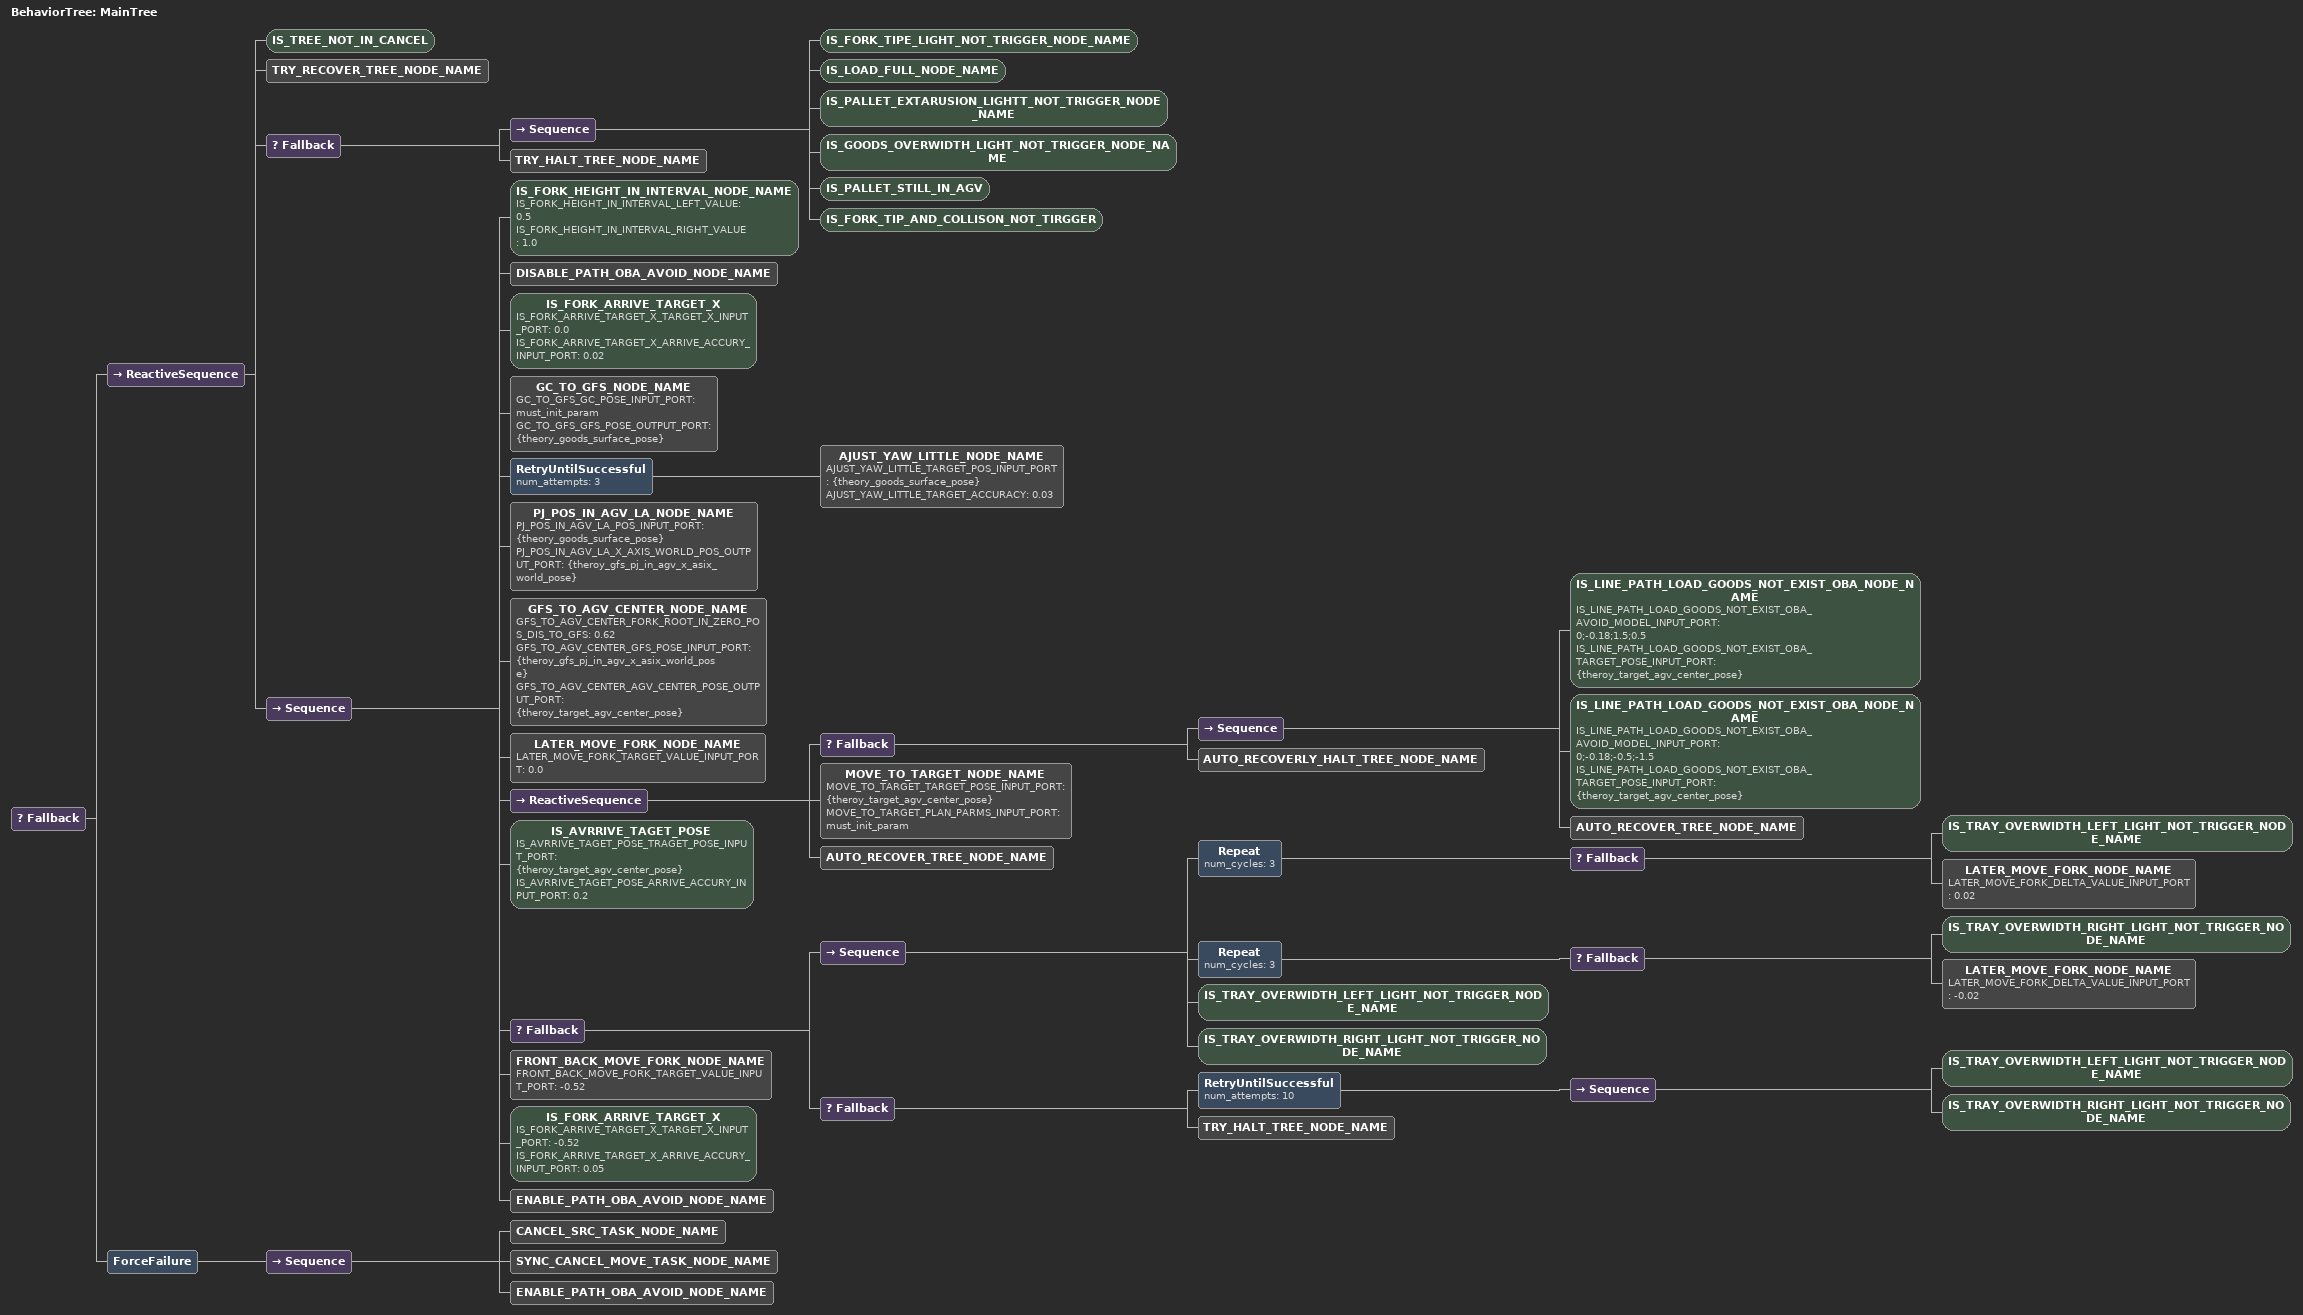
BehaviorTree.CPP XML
<!-- const char REACH_TRUCK_FORK_UNLOAD_TRAY_DOCK_XML[] = R"( -->
 <root BTCPP_format="4" >
     <BehaviorTree ID="MainTree">
         <Fallback>
            <ReactiveSequence>
               <IS_TREE_NOT_IN_CANCEL/>
               <TRY_RECOVER_TREE_NODE_NAME />
               <Fallback>
                  <Sequence>
                     <IS_FORK_TIPE_LIGHT_NOT_TRIGGER_NODE_NAME />
                     <IS_LOAD_FULL_NODE_NAME />
                     <IS_PALLET_EXTARUSION_LIGHTT_NOT_TRIGGER_NODE_NAME />
                     <IS_GOODS_OVERWIDTH_LIGHT_NOT_TRIGGER_NODE_NAME />
                     <IS_PALLET_STILL_IN_AGV />
                     <IS_FORK_TIP_AND_COLLISON_NOT_TIRGGER/>
                  </Sequence>
                  <TRY_HALT_TREE_NODE_NAME />
               </Fallback>
               <Sequence>
                  <IS_FORK_HEIGHT_IN_INTERVAL_NODE_NAME
                     IS_FORK_HEIGHT_IN_INTERVAL_LEFT_VALUE="0.5"
                     IS_FORK_HEIGHT_IN_INTERVAL_RIGHT_VALUE="1.0"
                  />
                  <DISABLE_PATH_OBA_AVOID_NODE_NAME/>
                  <IS_FORK_ARRIVE_TARGET_X
                     IS_FORK_ARRIVE_TARGET_X_TARGET_X_INPUT_PORT="0.0"
                     IS_FORK_ARRIVE_TARGET_X_ARRIVE_ACCURY_INPUT_PORT="0.02"
                  />
                  <GC_TO_GFS_NODE_NAME
                     GC_TO_GFS_GC_POSE_INPUT_PORT="must_init_param"
                     GC_TO_GFS_GFS_POSE_OUTPUT_PORT="{theory_goods_surface_pose}"
                  />
                  <RetryUntilSuccessful num_attempts="3">
                     <AJUST_YAW_LITTLE_NODE_NAME
                        AJUST_YAW_LITTLE_TARGET_POS_INPUT_PORT="{theory_goods_surface_pose}"
                        AJUST_YAW_LITTLE_TARGET_ACCURACY="0.03"
                     />
                  </RetryUntilSuccessful>
                  <PJ_POS_IN_AGV_LA_NODE_NAME
                     PJ_POS_IN_AGV_LA_POS_INPUT_PORT="{theory_goods_surface_pose}"
                     PJ_POS_IN_AGV_LA_X_AXIS_WORLD_POS_OUTPUT_PORT="{theroy_gfs_pj_in_agv_x_asix_world_pose}"
                  />
                  <GFS_TO_AGV_CENTER_NODE_NAME
                     GFS_TO_AGV_CENTER_FORK_ROOT_IN_ZERO_POS_DIS_TO_GFS="0.62"
                     GFS_TO_AGV_CENTER_GFS_POSE_INPUT_PORT="{theroy_gfs_pj_in_agv_x_asix_world_pose}"
                     GFS_TO_AGV_CENTER_AGV_CENTER_POSE_OUTPUT_PORT="{theroy_target_agv_center_pose}"
                  />
                  <LATER_MOVE_FORK_NODE_NAME
                     LATER_MOVE_FORK_TARGET_VALUE_INPUT_PORT="0.0"
                  />
                  <ReactiveSequence>
                     <Fallback>
                        <Sequence>
                           <IS_LINE_PATH_LOAD_GOODS_NOT_EXIST_OBA_NODE_NAME
                              IS_LINE_PATH_LOAD_GOODS_NOT_EXIST_OBA_AVOID_MODEL_INPUT_PORT="0;-0.18;1.5;0.5"
                              IS_LINE_PATH_LOAD_GOODS_NOT_EXIST_OBA_TARGET_POSE_INPUT_PORT="{theroy_target_agv_center_pose}"
                           />
                           <IS_LINE_PATH_LOAD_GOODS_NOT_EXIST_OBA_NODE_NAME
                              IS_LINE_PATH_LOAD_GOODS_NOT_EXIST_OBA_AVOID_MODEL_INPUT_PORT="0;-0.18;-0.5;-1.5"
                              IS_LINE_PATH_LOAD_GOODS_NOT_EXIST_OBA_TARGET_POSE_INPUT_PORT="{theroy_target_agv_center_pose}"
                           />
                           <AUTO_RECOVER_TREE_NODE_NAME />
                        </Sequence>
                        <AUTO_RECOVERLY_HALT_TREE_NODE_NAME />
                     </Fallback>
                     <MOVE_TO_TARGET_NODE_NAME
                        MOVE_TO_TARGET_TARGET_POSE_INPUT_PORT="{theroy_target_agv_center_pose}"
                        MOVE_TO_TARGET_PLAN_PARMS_INPUT_PORT="must_init_param"
                     />
                     <AUTO_RECOVER_TREE_NODE_NAME />
                  </ReactiveSequence>
                  <IS_AVRRIVE_TAGET_POSE
                     IS_AVRRIVE_TAGET_POSE_TRAGET_POSE_INPUT_PORT="{theroy_target_agv_center_pose}"
                     IS_AVRRIVE_TAGET_POSE_ARRIVE_ACCURY_INPUT_PORT="0.2"
                  />

                  <Fallback>
                     <Sequence>
                        <Repeat num_cycles="3">
                           <Fallback>
                              <IS_TRAY_OVERWIDTH_LEFT_LIGHT_NOT_TRIGGER_NODE_NAME/>
                              <LATER_MOVE_FORK_NODE_NAME
                                 LATER_MOVE_FORK_DELTA_VALUE_INPUT_PORT="0.02"
                              />
                           </Fallback>
                        </Repeat>
                        <Repeat num_cycles="3">
                           <Fallback>
                              <IS_TRAY_OVERWIDTH_RIGHT_LIGHT_NOT_TRIGGER_NODE_NAME/>
                              <LATER_MOVE_FORK_NODE_NAME
                                 LATER_MOVE_FORK_DELTA_VALUE_INPUT_PORT="-0.02"
                              />
                           </Fallback>
                        </Repeat>
                        <IS_TRAY_OVERWIDTH_LEFT_LIGHT_NOT_TRIGGER_NODE_NAME/>
                        <IS_TRAY_OVERWIDTH_RIGHT_LIGHT_NOT_TRIGGER_NODE_NAME/>
                     </Sequence>
                     <Fallback>
                        <RetryUntilSuccessful num_attempts="10">
                           <Sequence>
                              <IS_TRAY_OVERWIDTH_LEFT_LIGHT_NOT_TRIGGER_NODE_NAME/>
                              <IS_TRAY_OVERWIDTH_RIGHT_LIGHT_NOT_TRIGGER_NODE_NAME/>
                           </Sequence>
                        </RetryUntilSuccessful>
                        <TRY_HALT_TREE_NODE_NAME />
                     </Fallback>
                  </Fallback>

                  <FRONT_BACK_MOVE_FORK_NODE_NAME
                     FRONT_BACK_MOVE_FORK_TARGET_VALUE_INPUT_PORT="-0.52"
                  />
                  <IS_FORK_ARRIVE_TARGET_X
                     IS_FORK_ARRIVE_TARGET_X_TARGET_X_INPUT_PORT="-0.52"
                     IS_FORK_ARRIVE_TARGET_X_ARRIVE_ACCURY_INPUT_PORT="0.05"
                  />
                  <ENABLE_PATH_OBA_AVOID_NODE_NAME/>
               </Sequence>
            </ReactiveSequence>
            <ForceFailure>
               <Sequence>
                  <CANCEL_SRC_TASK_NODE_NAME/>
                  <SYNC_CANCEL_MOVE_TASK_NODE_NAME/>
                  <ENABLE_PATH_OBA_AVOID_NODE_NAME/>
               </Sequence>
            </ForceFailure>
         </Fallback>
     </BehaviorTree>
 </root>
